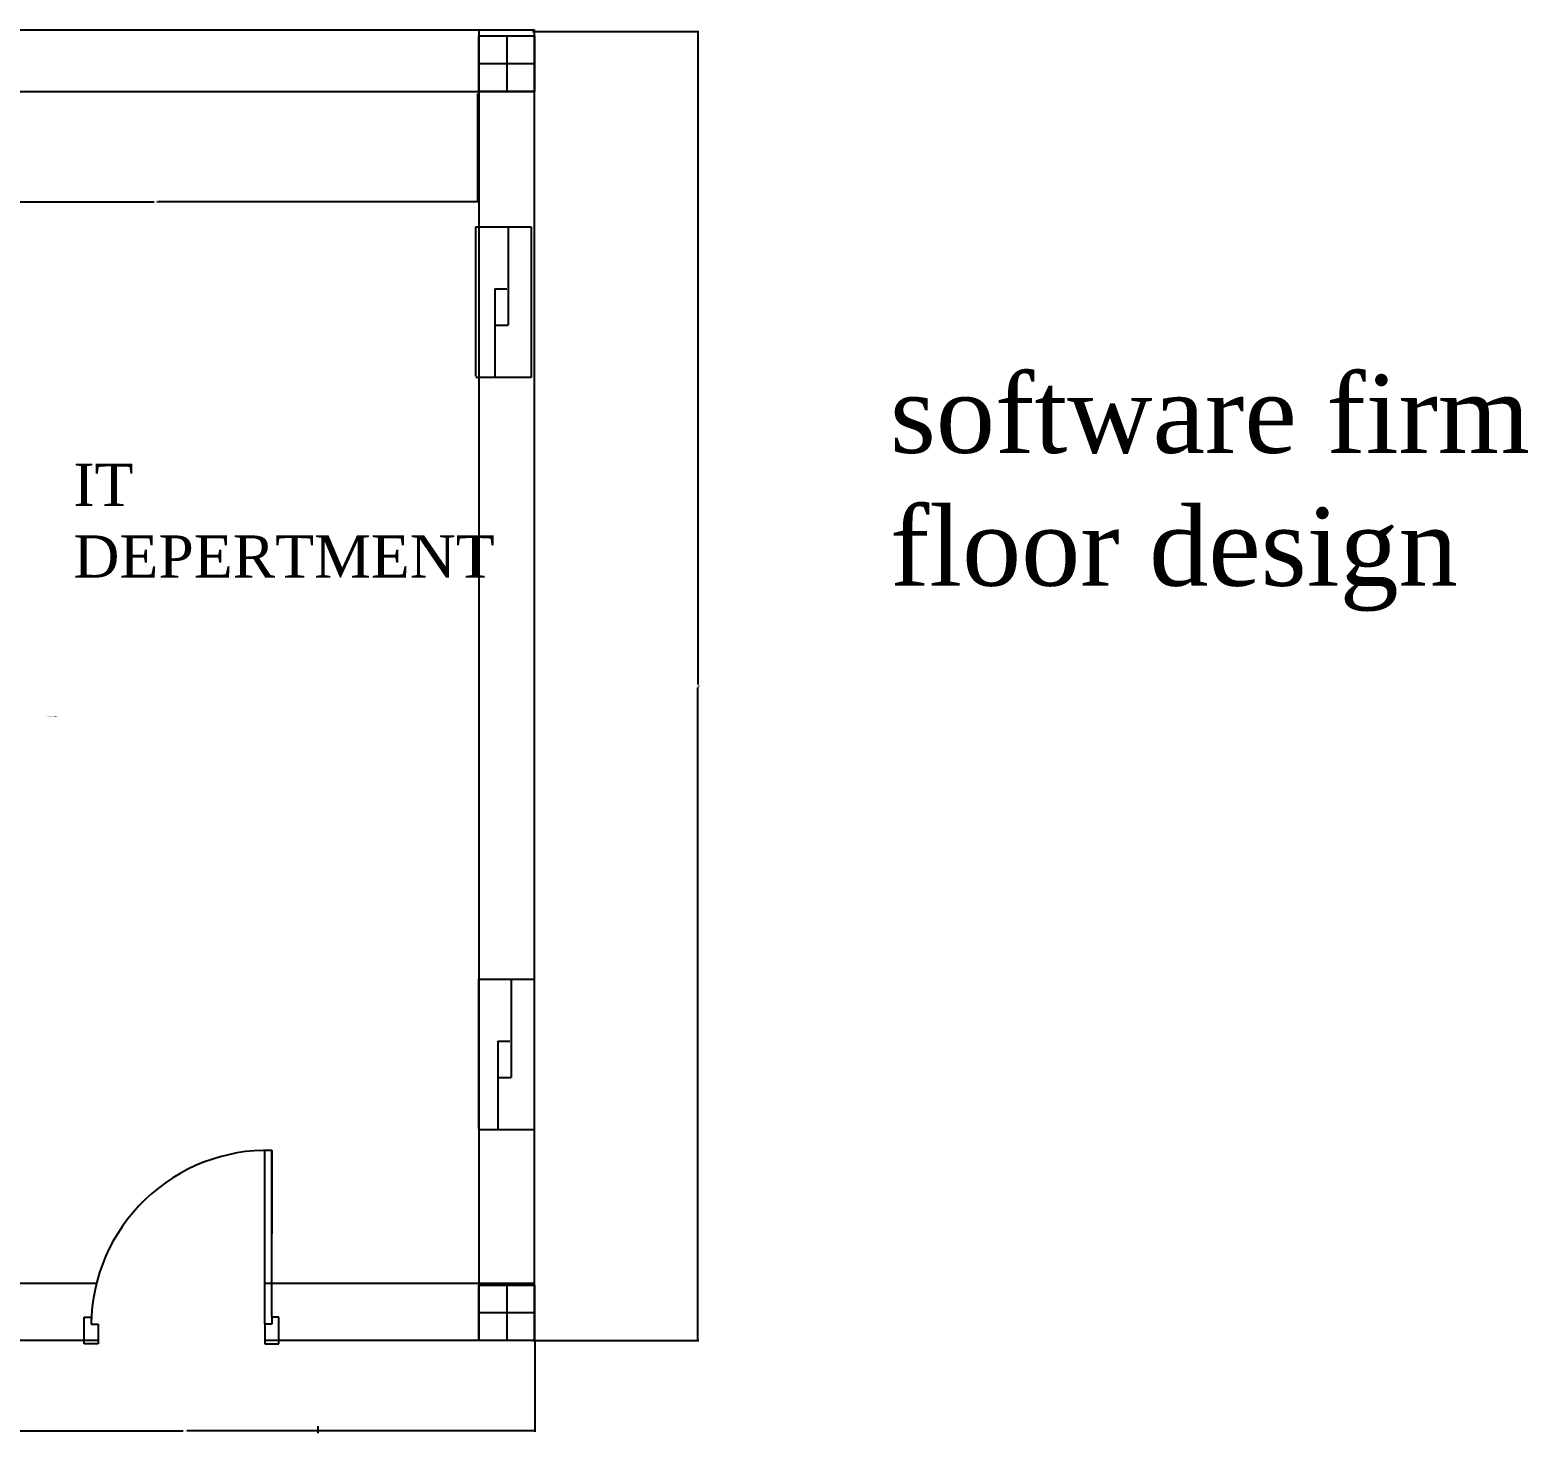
# Model space of a CAD drawing. Header units: inches. Extents: x -172 to 508, y -11 to 308.
# Drawn here: x 184.9 to 508.1, y 5.1 to 307.9 of the extents above; entities that cross this region are included whole.
import ezdxf

# ---------------------------------------------------------------- set-up
doc = ezdxf.new("R2010")
doc.units = ezdxf.units.IN
doc.header["$MEASUREMENT"] = 0
doc.styles.get("Standard").update_dxf_attribs({"font": 'times.ttf'})
doc.dimstyles.get("Standard").update_dxf_attribs({"dimtxt": 0.18, "dimasz": 0.18, "dimexe": 0.18, "dimexo": 0.0625, "dimgap": 0.09, "dimtad": 0, "dimtih": 1, "dimtoh": 1, "dimdec": 1, "dimzin": 0, "dimdsep": 46, "dimlunit": 4, "dimtxsty": 'Standard', "dimcen": 0.09, "dimadec": 0, "dimazin": 0, "dimtfac": 1, "dimtdec": 1, "dimtofl": 0, "dimtmove": 0, "dimatfit": 3, "dimfxl": 1, "dimtolj": 1, "dimtzin": 0, "dimarcsym": 0})

# ---------------------------------------------------------------- blocks, each defined once
blk = doc.blocks.new('piller')
at = {"color": 2}
for p, q in [((46.38, 115.31), (58.38, 115.31)), ((46.38, 103.31), (46.38, 115.31)), ((52.38, 115.31), (52.38, 103.31)), ((58.38, 115.31), (58.38, 103.31)), ((58.38, 109.31), (46.38, 109.31)), ((58.38, 103.31), (46.38, 103.31))]:
    blk.add_line(p, q, dxfattribs=at)
blk = doc.blocks.new('window')
at = {"color": 5}
for p, q in [((68.18, 61.09), (68.18, 88.31)), ((68.18, 88.31), (68.18, 88.31)), ((68.18, 88.31), (70.18, 88.31)), ((70.18, 88.31), (80.09, 88.31)), ((75.15, 88.31), (75.15, 67.12)), ((80.09, 88.31), (80.09, 83.31)), ((80.09, 83.31), (80.09, 55.8)), ((75.15, 79.6), (75.15, 76.7)), ((72.25, 74.96), (72.25, 55.8)), ((72.25, 74.96), (74.86, 74.96)), ((75.15, 76.7), (75.15, 76.12)), ((75.15, 76.12), (75.15, 74.96)), ((72.54, 67.12), (75.15, 67.12)), ((68.18, 56.09), (68.18, 61.09)), ((70.5, 55.8), (68.18, 55.8)), ((78.09, 55.8), (70.5, 55.8)), ((80.09, 55.8), (78.09, 55.8))]:
    blk.add_line(p, q, dxfattribs=at)
blk = doc.blocks.new('door')
at = {"color": 1}
for p, q in [((236.53, 100.62), (236.53, 136.62)), ((236.53, 136.62), (236.53, 118.62)), ((236.53, 100.62), (236.53, 136.62)), ((236.53, 136.62), (236.53, 118.62)), ((196.03, 100.62), (197.53, 100.62)), ((196.03, 94.9), (196.03, 100.62)), ((197.53, 100.62), (197.53, 99.12)), ((238.03, 100.62), (236.53, 100.62)), ((236.53, 100.62), (236.53, 99.12)), ((238.03, 94.9), (238.03, 100.62)), ((238.03, 94.9), (238.03, 100.62)), ((197.53, 99.12), (199.03, 99.12)), ((199.03, 99.12), (199.03, 94.9)), ((236.53, 99.12), (235.03, 99.12)), ((235.03, 99.12), (235.03, 94.9)), ((236.53, 99.12), (235.03, 99.12)), ((235.03, 99.12), (235.03, 94.9)), ((199.03, 94.9), (196.03, 94.9)), ((235.03, 94.9), (238.03, 94.9))]:
    blk.add_line(p, q, dxfattribs=at)
blk.add_arc((235.6, 98.55), 38.08, 88.6055, 179.1479, dxfattribs=at)
blk.add_arc((235.6, 98.55), 38.08, 88.6055, 179.1479, dxfattribs=at)
blk = doc.blocks.new('dooor1')
at = {"color": 1}
blk.add_line((94.14, 165.55), (94.14, 128.04), dxfattribs=at)
at = {"rotation": 180}
blk.add_blockref('door', (329.17, 264.67), dxfattribs=at)
blk = doc.blocks.new('*D8')
at = {"color": 0, "lineweight": -2}
for p, q in [((293.32, 307.57), (329.19, 307.57)), ((329.01, 307.39), (329.01, 166.62)), ((329.01, 25.26), (329.01, 166.02)), ((293.32, 25.08), (329.19, 25.08))]:
    blk.add_line(p, q, dxfattribs=at)
at = {"color": 0}
for points in [[(328.98, 307.39), (329.04, 307.39), (329.01, 307.57)], [(328.98, 25.26), (329.04, 25.26), (329.01, 25.08)]]:
    blk.add_solid(points, dxfattribs=at)
at = {"layer": 'Defpoints', "color": 0}
for p in [(293.25, 307.57), (293.25, 25.08), (329.01, 25.08)]:
    blk.add_point(p, dxfattribs=at)
at = {"color": 0, "insert": (329.01, 166.32), "char_height": 0.18, "attachment_point": 5}
blk.add_mtext('\\A1;23\'-6{\\H1.000000x;\\S1/2;}"', dxfattribs=at)
blk = doc.blocks.new('*D15')
at = {"color": 0, "lineweight": -2}
for p, q in [((142.82, 294.17), (142.82, 270.65)), ((281.45, 294.17), (281.45, 270.65)), ((143, 270.83), (211.68, 270.83)), ((281.27, 270.83), (212.59, 270.83))]:
    blk.add_line(p, q, dxfattribs=at)
at = {"color": 0}
for points in [[(143, 270.86), (143, 270.8), (142.82, 270.83)], [(281.27, 270.86), (281.27, 270.8), (281.45, 270.83)]]:
    blk.add_solid(points, dxfattribs=at)
at = {"layer": 'Defpoints', "color": 0}
for p in [(142.82, 294.23), (281.45, 294.23), (281.45, 270.83)]:
    blk.add_point(p, dxfattribs=at)
at = {"color": 0, "insert": (212.14, 270.83), "char_height": 0.18, "attachment_point": 5}
blk.add_mtext('\\A1;11\'-6{\\H1.000000x;\\S1/2;}"', dxfattribs=at)
blk = doc.blocks.new('*D16')
at = {"color": 0, "lineweight": -2}
for p, q in [((142.82, 25.05), (142.82, 5.43)), ((293.82, 25.05), (293.82, 5.43)), ((143, 5.61), (217.93, 5.61)), ((293.64, 5.61), (218.71, 5.61))]:
    blk.add_line(p, q, dxfattribs=at)
at = {"color": 0}
for points in [[(143, 5.64), (143, 5.58), (142.82, 5.61)], [(293.64, 5.64), (293.64, 5.58), (293.82, 5.61)]]:
    blk.add_solid(points, dxfattribs=at)
at = {"layer": 'Defpoints', "color": 0}
for p in [(142.82, 25.11), (293.82, 25.11), (293.82, 5.61)]:
    blk.add_point(p, dxfattribs=at)
at = {"color": 0, "insert": (218.32, 5.61), "char_height": 0.18, "attachment_point": 5}
blk.add_mtext('\\A1;12\'-7"', dxfattribs=at)

msp = doc.modelspace()

# ---------------------------------------------------------------- linework, layer by layer
for p, q in [((144.18, 307.89), (281.76, 307.89)), ((281.76, 307.89), (281.76, 25.07)), ((281.76, 307.89), (293.76, 307.89)), ((293.76, 25.07), (293.76, 307.89)), ((293.76, 306.59), (293.76, 300.59)), ((144.18, 294.59), (293.76, 294.59)), ((199.23, 37.41), (143.25, 37.41)), ((293.76, 37.41), (235.57, 37.41)), ((199.57, 25.07), (143.25, 25.07)), ((281.76, 25.07), (235.57, 25.07)), ((247.05, 5.14), (247.05, 6.64))]:
    msp.add_line(p, q)

# ---------------------------------------------------------------- block references
for name, p in [('piller', (235.38, 191.28)), ('window', (212.93, 177.1)), ('window', (213.58, 14.73)), ('piller', (235.38, -78.24))]:
    msp.add_blockref(name, p)
at = {"rotation": 180}
msp.add_blockref('dooor1', (329.72, 194.19), dxfattribs=at)

# ---------------------------------------------------------------- texts
for s, height, p in [('software firm', 16.8841, (370.44, 216.64)), ('IT', 9.102, (194.27, 205.19)), ('floor design', 16.8841, (370.44, 187.97)), ('DEPERTMENT', 9.102, (194.27, 189.73)), ('IT  DEPERTMENT', 0.2, (188.38, 159.67))]:
    msp.add_text(s, height=height).set_placement(p)

# ---------------------------------------------------------------- dimensions: what is measured, and where the dimension line sits
at = {"color": 6}
dim = msp.add_linear_dim(base=(329.01, 25.08), p1=(293.25, 307.57), p2=(293.25, 25.08), angle=90, dimstyle='Standard', dxfattribs=at)
dim.commit()
dim.dimension.update_dxf_attribs({"geometry": '*D8', "text_midpoint": (329.01, 166.32)})
for base, p1, p2, picture, middle in [((281.45, 270.83), (142.82, 294.23), (281.45, 294.23), '*D15', (212.14, 270.83)), ((293.82, 5.61), (142.82, 25.11), (293.82, 25.11), '*D16', (218.32, 5.61))]:
    dim = msp.add_linear_dim(base=base, p1=p1, p2=p2, dimstyle='Standard', dxfattribs=at)
    dim.commit()
    dim.dimension.update_dxf_attribs({"geometry": picture, "text_midpoint": middle})

doc.saveas('drawing.dxf')
